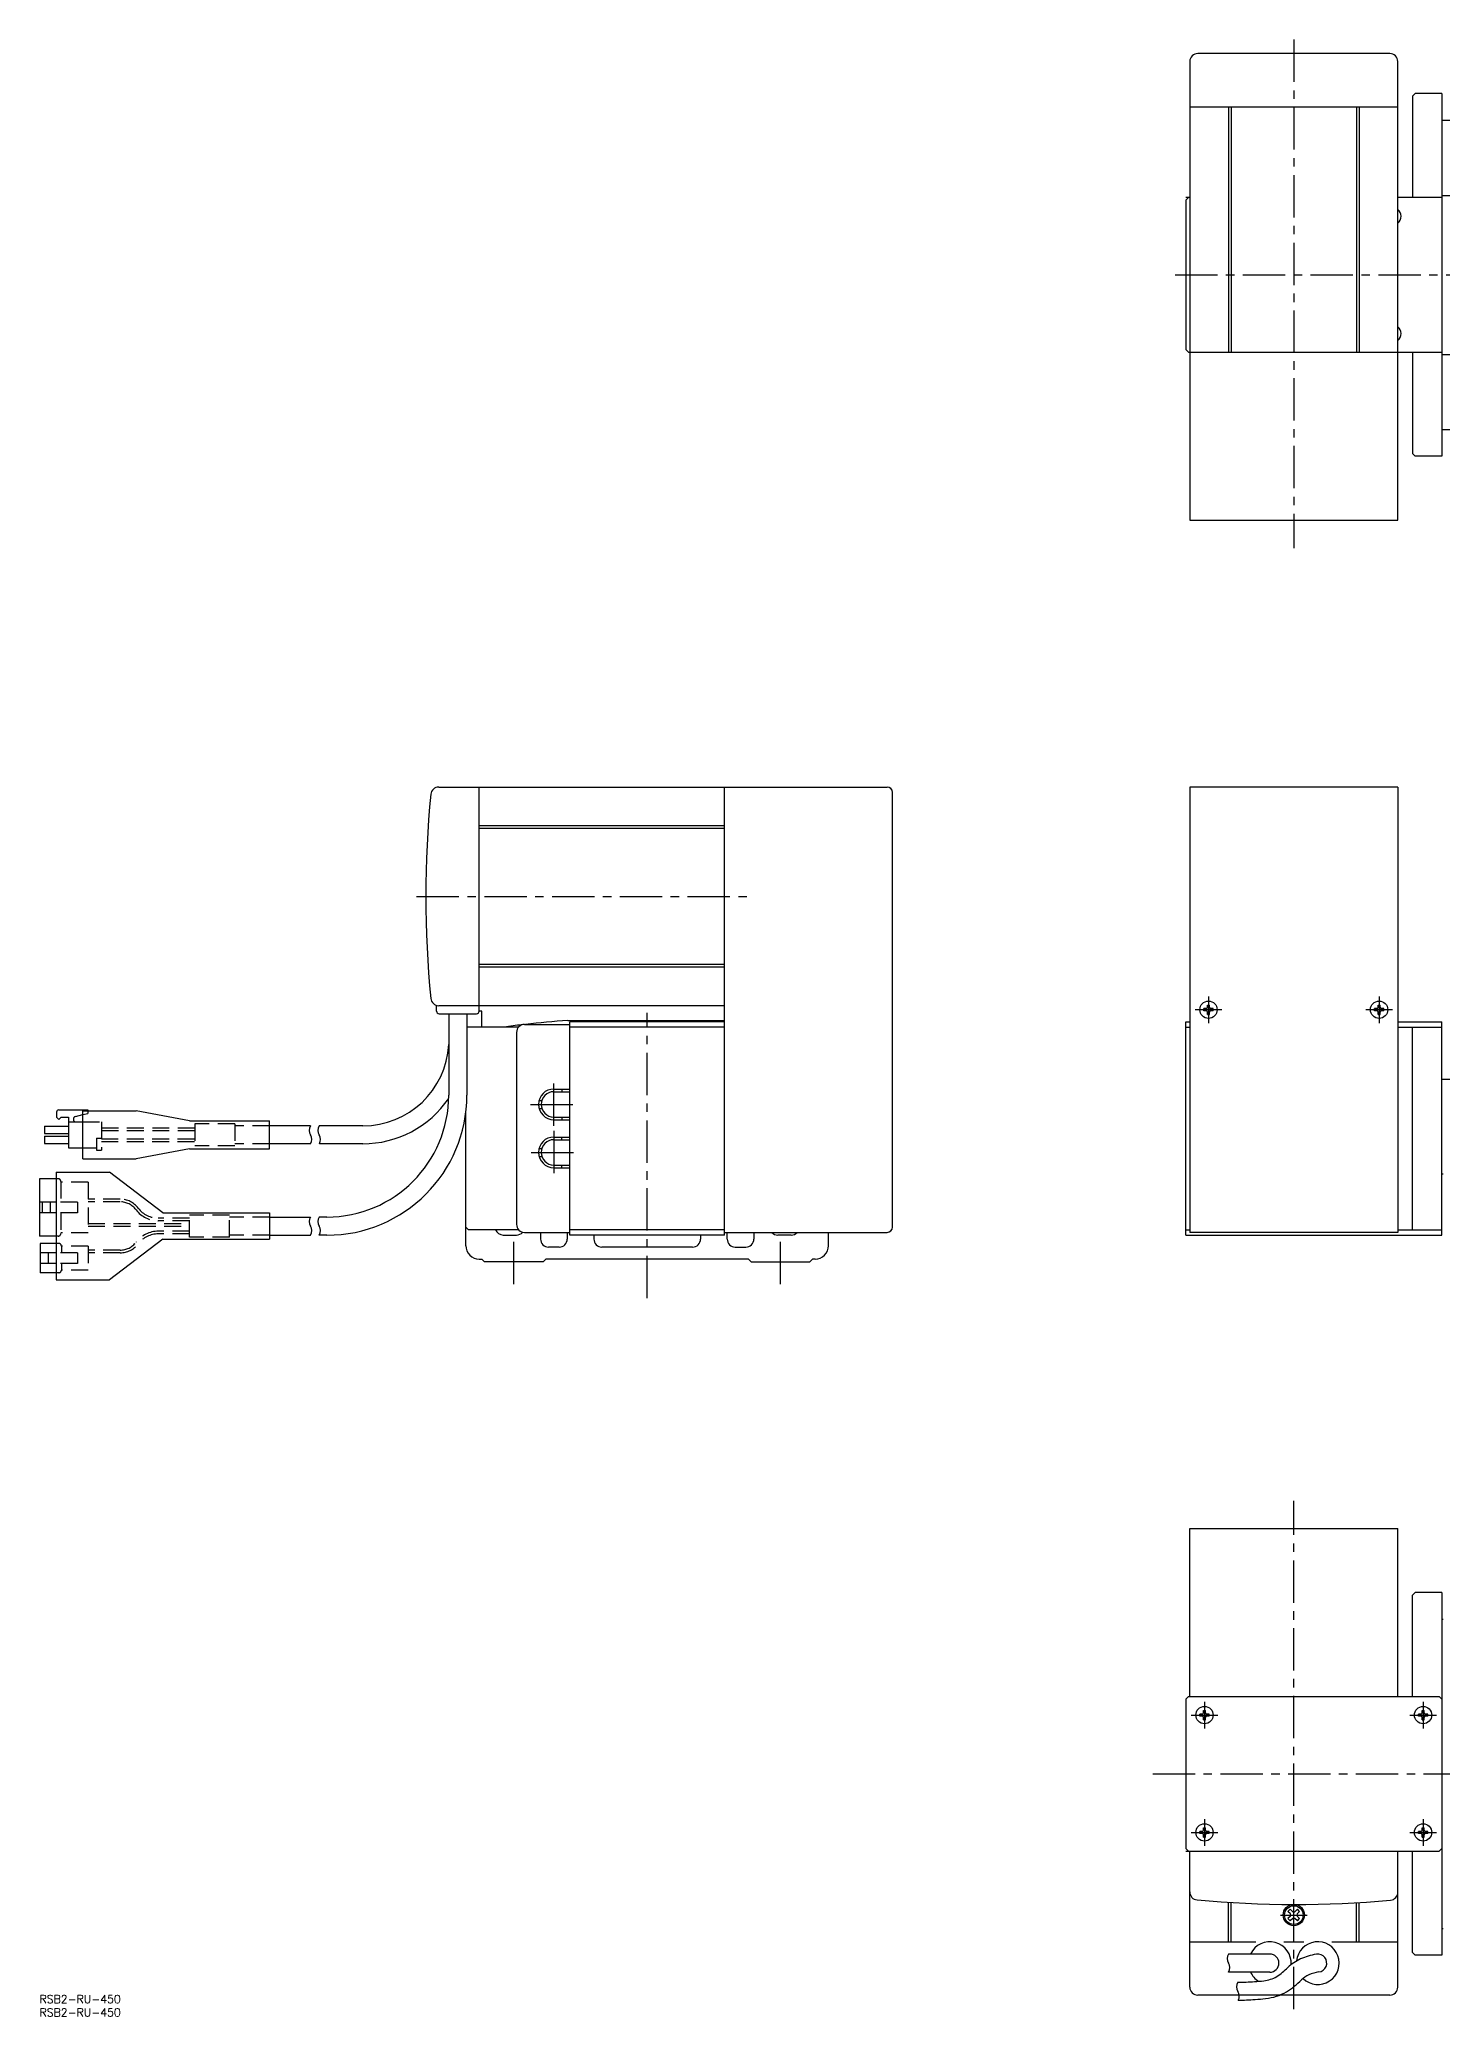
# Model space of a CAD drawing. Extents: x 0 to 1484, y -8 to 733.
# Drawn here: x 0 to 526, y -8 to 733 of the extents above; entities that cross this region are included whole.
import ezdxf

# ---------------------------------------------------------------- set-up
doc = ezdxf.new("R2010")
doc.units = 0
doc.header["$LTSCALE"] = 0.5
doc.linetypes.add('CENTER', pattern=[50.8, 31.75, -6.35, 6.35, -6.35])
doc.linetypes.add('DASHED', pattern=[19.05, 12.7, -6.35])
for name, color, linetype in [('MSM_CENTER', 1, 'CENTER'), ('MSM_CONTINUOUS', 7, 'CONTINUOUS'), ('MSM_DASHED', 4, 'DASHED'), ('MSM_NARROW', 5, 'CONTINUOUS'), ('MSM_PART_NUMBER', 7, 'CONTINUOUS')]:
    doc.layers.add(name, color=color, linetype=linetype)
doc.styles.get("Standard").update_dxf_attribs({"font": 'txt.shx', "height": 3, "bigfont": 'bigfont.shx'})

# ---------------------------------------------------------------- blocks, each defined once
blk = doc.blocks.new('*U2')
at = {"layer": 'MSM_PART_NUMBER'}
blk.add_text('RSB2-RU-450', height=3, dxfattribs=at).set_placement((0, -3))
blk = doc.blocks.new('*U3')
at = {"layer": 'MSM_PART_NUMBER'}
blk.add_text('RSB2-RU-450', height=3, dxfattribs=at).set_placement((0, -8))

msp = doc.modelspace()

# ---------------------------------------------------------------- linework, layer by layer
at = {"layer": 'MSM_CENTER'}
for p, q in [((470.39, 733.27), (470.39, 542.6)), ((425.9, 645), (1226.08, 645)), ((141.42, 412), (265.46, 412)), ((438.39, 374.5), (438.39, 364.5)), ((502.39, 374.5), (502.39, 364.5)), ((227.89, 261.29), (227.89, 368.31)), ((443.39, 369.5), (433.39, 369.5)), ((507.39, 369.5), (497.39, 369.5)), ((192.89, 325.96), (192.89, 342.04)), ((184.14, 334), (200.97, 334)), ((192.89, 324.04), (192.89, 307.96)), ((184.39, 316), (201.22, 316)), ((177.89, 266.59), (177.89, 283.41)), ((277.89, 266.59), (277.89, 283.41)), ((470.39, -5.27), (470.39, 185.4)), ((431.89, 105), (441.89, 105)), ((436.89, 110), (436.89, 100)), ((513.89, 105), (523.89, 105)), ((518.89, 110), (518.89, 100)), ((417.47, 83), (1228.57, 83)), ((431.89, 61), (441.89, 61)), ((436.89, 66), (436.89, 56)), ((513.89, 61), (523.89, 61)), ((518.89, 66), (518.89, 56)), ((465.39, 30), (475.39, 30))]:
    msp.add_line(p, q, dxfattribs=at)
at = {"layer": 'MSM_CONTINUOUS'}
for p, q in [((506.39, 728), (434.39, 728)), ((431.39, 725), (431.39, 553)), ((509.39, 553), (509.39, 725)), ((515.89, 713), (514.89, 712)), ((514.89, 712), (514.89, 674)), ((525.89, 713), (515.89, 713)), ((525.89, 713), (525.89, 577)), ((431.39, 708), (509.39, 708)), ((445.89, 708), (445.89, 616)), ((446.89, 708), (446.89, 616)), ((493.89, 708), (493.89, 616)), ((494.89, 708), (494.89, 616)), ((525.89, 703), (577.89, 703)), ((525.89, 674.8), (1215.89, 674.8)), ((431.39, 674), (429.89, 674)), ((430.89, 674), (429.89, 673)), ((429.89, 673), (429.89, 617)), ((525.89, 674), (509.39, 674)), ((429.89, 617), (430.89, 616)), ((430.89, 616), (525.89, 616)), ((514.89, 616), (514.89, 578)), ((525.89, 615.2), (1215.89, 615.2)), ((525.89, 587), (577.89, 587)), ((514.89, 578), (515.89, 577)), ((525.89, 577), (515.89, 577)), ((431.39, 553), (509.39, 553)), ((149.71, 453), (317.89, 453)), ((164.89, 369), (164.89, 453)), ((256.89, 285), (256.89, 453)), ((509.39, 453), (431.39, 453)), ((431.39, 453), (431.39, 286)), ((509.39, 453), (509.39, 286)), ((319.89, 288), (319.89, 451)), ((256.89, 438.5), (164.89, 438.5)), ((256.89, 437.5), (164.89, 437.5)), ((256.89, 386.5), (164.89, 386.5)), ((256.89, 385.5), (164.89, 385.5)), ((148.89, 369), (148.89, 371.12)), ((256.89, 371), (149.71, 371)), ((437.99, 371.25), (438.79, 371.25)), ((437.99, 370.4), (437.99, 371.25)), ((438.79, 370.4), (438.79, 371.25)), ((501.99, 371.25), (502.79, 371.25)), ((501.99, 370.4), (501.99, 371.25)), ((502.79, 370.4), (502.79, 371.25)), ((149.89, 368), (163.89, 368)), ((153.49, 368), (153.49, 337.5)), ((160.29, 368), (160.29, 337.5)), ((165.89, 369), (164.89, 369)), ((165.89, 363), (165.89, 369)), ((181.89, 364), (198.89, 364)), ((198.08, 365.5), (256.89, 365.5)), ((256.89, 365), (198.89, 365)), ((198.89, 285), (198.89, 365)), ((429.89, 285), (429.89, 365)), ((429.89, 365), (431.39, 365)), ((436.64, 369.1), (436.64, 369.9)), ((437.49, 369.9), (436.64, 369.9)), ((437.49, 369.1), (436.64, 369.1)), ((437.99, 367.75), (437.99, 368.6)), ((437.99, 367.75), (438.79, 367.75)), ((438.79, 367.75), (438.79, 368.6)), ((440.14, 369.9), (439.29, 369.9)), ((440.14, 369.1), (439.29, 369.1)), ((440.14, 369.1), (440.14, 369.9)), ((500.64, 369.1), (500.64, 369.9)), ((501.49, 369.9), (500.64, 369.9)), ((501.49, 369.1), (500.64, 369.1)), ((501.99, 367.75), (501.99, 368.6)), ((501.99, 367.75), (502.79, 367.75)), ((502.79, 367.75), (502.79, 368.6)), ((504.14, 369.9), (503.29, 369.9)), ((504.14, 369.1), (503.29, 369.1)), ((504.14, 369.1), (504.14, 369.9)), ((509.39, 365), (525.89, 365)), ((525.89, 285), (525.89, 365)), ((179.65, 363), (160.29, 363)), ((178.89, 361), (178.89, 289)), ((256.89, 363), (198.89, 363)), ((429.89, 363), (431.39, 363)), ((509.39, 363), (525.89, 363)), ((514.89, 287), (514.89, 363)), ((525.89, 343.5), (594.89, 343.5)), ((187.34, 335.5), (188.38, 335.5)), ((192.89, 339.75), (198.89, 339.75)), ((192.89, 338.75), (198.89, 338.75)), ((195.89, 339.75), (195.89, 338.75)), ((6.37, 331.04), (6.37, 329.24)), ((7.27, 328.34), (6.37, 329.24)), ((7.27, 331.94), (18.07, 331.94)), ((7.27, 328.34), (8.17, 329.24)), ((8.17, 329.24), (10.87, 329.24)), ((10.87, 329.24), (10.87, 317.72)), ((10.87, 327.44), (16.2, 327.44)), ((13.43, 329.43), (16.2, 330.14)), ((16.2, 331.53), (36.2, 331.53)), ((16.2, 313.63), (16.2, 331.53)), ((18.07, 331.94), (18.07, 331.53)), ((56.2, 327.78), (36.2, 331.53)), ((56.2, 327.78), (86.2, 327.78)), ((86.2, 317.38), (86.2, 327.78)), ((159.89, 281), (159.89, 331.03)), ((187.34, 332.5), (188.38, 332.5)), ((192.89, 329.25), (198.89, 329.25)), ((192.89, 328.25), (198.89, 328.25)), ((195.89, 329.25), (195.89, 328.25)), ((1.87, 325.82), (1.87, 323.12)), ((1.87, 325.82), (10.87, 325.82)), ((1.87, 323.12), (10.87, 323.12)), ((1.87, 322.04), (10.87, 322.04)), ((1.87, 322.04), (1.87, 319.34)), ((1.87, 319.34), (10.87, 319.34)), ((101.57, 325.93), (86.2, 325.93)), ((101.63, 319.23), (86.2, 319.23)), ((121.26, 325.93), (104.89, 325.93)), ((121.26, 319.23), (104.95, 319.23)), ((192.89, 321.75), (198.89, 321.75)), ((192.89, 320.75), (198.89, 320.75)), ((195.89, 320.75), (195.89, 321.75)), ((10.87, 317.72), (16.2, 317.72)), ((16.2, 313.63), (36.2, 313.63)), ((56.2, 317.38), (36.2, 313.63)), ((56.2, 317.38), (86.2, 317.38)), ((187.34, 317.5), (188.38, 317.5)), ((187.34, 314.5), (188.38, 314.5)), ((6.2, 306.1), (0, 306.1)), ((0, 306.1), (0, 284.6)), ((6.2, 308.55), (26.2, 308.55)), ((6.2, 308.55), (6.2, 268.15)), ((46.2, 293.3), (26.2, 308.55)), ((192.89, 311.25), (198.89, 311.25)), ((192.89, 310.25), (198.89, 310.25)), ((195.89, 310.25), (195.89, 311.25)), ((525.89, 308), (526.39, 308)), ((6.2, 297.35), (0, 297.35)), ((1, 297.35), (1, 293.35)), ((4, 297.35), (4, 293.35)), ((6.2, 293.35), (0, 293.35)), ((46.2, 293.3), (86.2, 293.3)), ((86.2, 293.3), (86.2, 283.4)), ((86.2, 291.75), (101.57, 291.75)), ((107.74, 291.75), (104.89, 291.75)), ((6.2, 284.6), (0, 284.6)), ((0.2, 281.85), (0.2, 270.85)), ((6.2, 281.85), (0.2, 281.85)), ((46.2, 283.4), (26.2, 268.15)), ((46.2, 283.4), (86.2, 283.4)), ((86.2, 284.95), (101.57, 284.95)), ((107.74, 284.95), (104.89, 284.95)), ((159.89, 288), (160.89, 287)), ((179.65, 287), (160.89, 287)), ((173.89, 285), (178.89, 285)), ((181.89, 286), (198.89, 286)), ((187.89, 286), (187.89, 283.5)), ((197.89, 286), (197.89, 283.5)), ((256.89, 287), (198.89, 287)), ((256.89, 285), (198.89, 285)), ((207.89, 285), (207.89, 283.5)), ((247.89, 285), (247.89, 283.5)), ((256.89, 286), (317.89, 286)), ((257.89, 283.5), (257.89, 286)), ((267.89, 286), (267.89, 283.5)), ((281.89, 285), (276.89, 285)), ((295.89, 281), (295.89, 286)), ((429.89, 287), (431.39, 287)), ((429.89, 285), (525.89, 285)), ((509.39, 286), (431.39, 286)), ((509.39, 287), (525.89, 287)), ((6.2, 278.35), (0.2, 278.35)), ((6.2, 274.35), (0.2, 274.35)), ((3.2, 278.35), (3.2, 274.35)), ((164.89, 276), (165.89, 276)), ((165.89, 276), (166.89, 275)), ((188.89, 275), (166.89, 275)), ((188.89, 275), (189.89, 276)), ((265.89, 276), (189.89, 276)), ((194.89, 280.5), (190.89, 280.5)), ((244.89, 280.5), (210.89, 280.5)), ((260.89, 280.5), (264.89, 280.5)), ((266.89, 275), (265.89, 276)), ((266.89, 275), (288.89, 275)), ((289.89, 276), (288.89, 275)), ((290.89, 276), (289.89, 276)), ((6.2, 270.85), (0.2, 270.85)), ((6.2, 268.15), (26.2, 268.15)), ((431.39, 112), (431.39, 175)), ((431.39, 175), (509.39, 175)), ((509.39, 112), (509.39, 175)), ((514.89, 150), (515.89, 151)), ((514.89, 112), (514.89, 150)), ((525.89, 151), (515.89, 151)), ((525.89, 151), (525.89, 15)), ((525.89, 141), (526.39, 141)), ((430.89, 112), (429.89, 111)), ((430.89, 112), (524.89, 112)), ((524.89, 112), (525.89, 111)), ((429.89, 111), (429.89, 55)), ((435.14, 104.6), (435.14, 105.4)), ((435.99, 105.4), (435.14, 105.4)), ((435.99, 104.6), (435.14, 104.6)), ((436.49, 106.75), (437.29, 106.75)), ((436.49, 105.9), (436.49, 106.75)), ((436.49, 103.25), (436.49, 104.1)), ((437.29, 105.9), (437.29, 106.75)), ((437.29, 103.25), (437.29, 104.1)), ((438.64, 105.4), (437.79, 105.4)), ((438.64, 104.6), (437.79, 104.6)), ((438.64, 104.6), (438.64, 105.4)), ((517.14, 104.6), (517.14, 105.4)), ((517.99, 105.4), (517.14, 105.4)), ((517.99, 104.6), (517.14, 104.6)), ((518.49, 106.75), (519.29, 106.75)), ((518.49, 105.9), (518.49, 106.75)), ((518.49, 103.25), (518.49, 104.1)), ((519.29, 105.9), (519.29, 106.75)), ((519.29, 103.25), (519.29, 104.1)), ((520.64, 105.4), (519.79, 105.4)), ((520.64, 104.6), (519.79, 104.6)), ((520.64, 104.6), (520.64, 105.4)), ((436.49, 103.25), (437.29, 103.25)), ((518.49, 103.25), (519.29, 103.25)), ((435.14, 60.6), (435.14, 61.4)), ((435.99, 61.4), (435.14, 61.4)), ((435.99, 60.6), (435.14, 60.6)), ((436.49, 62.75), (437.29, 62.75)), ((436.49, 61.9), (436.49, 62.75)), ((436.49, 59.25), (436.49, 60.1)), ((437.29, 61.9), (437.29, 62.75)), ((437.29, 59.25), (437.29, 60.1)), ((438.64, 61.4), (437.79, 61.4)), ((438.64, 60.6), (437.79, 60.6)), ((438.64, 60.6), (438.64, 61.4)), ((517.14, 60.6), (517.14, 61.4)), ((517.99, 61.4), (517.14, 61.4)), ((517.99, 60.6), (517.14, 60.6)), ((518.49, 62.75), (519.29, 62.75)), ((518.49, 61.9), (518.49, 62.75)), ((518.49, 59.25), (518.49, 60.1)), ((519.29, 61.9), (519.29, 62.75)), ((519.29, 59.25), (519.29, 60.1)), ((520.64, 61.4), (519.79, 61.4)), ((520.64, 60.6), (519.79, 60.6)), ((520.64, 60.6), (520.64, 61.4)), ((430.89, 54), (429.89, 55)), ((429.89, 54), (524.89, 54)), ((431.39, 3), (431.39, 54)), ((436.49, 59.25), (437.29, 59.25)), ((509.39, 3), (509.39, 54)), ((514.89, 16), (514.89, 54)), ((518.49, 59.25), (519.29, 59.25)), ((524.89, 54), (525.89, 55)), ((445.89, 20), (445.89, 34.78)), ((446.89, 20), (446.89, 34.72)), ((468.19, 31.33), (469.06, 32.19)), ((469.1, 30.42), (468.19, 31.33)), ((469.97, 31.28), (469.06, 32.19)), ((471.72, 32.19), (470.81, 31.28)), ((472.58, 31.33), (471.67, 30.42)), ((472.58, 31.33), (471.72, 32.19)), ((493.89, 20), (493.89, 34.66)), ((494.89, 20), (494.89, 34.72)), ((469.1, 29.58), (468.19, 28.67)), ((469.06, 27.81), (468.19, 28.67)), ((469.97, 28.72), (469.06, 27.81)), ((471.72, 27.81), (470.81, 28.72)), ((472.58, 28.67), (471.67, 29.58)), ((471.72, 27.81), (472.58, 28.67)), ((525.89, 25), (526.39, 25)), ((431.39, 20), (456.1, 20)), ((461.39, 15.4), (445.89, 15.4)), ((466.68, 20), (474.1, 20)), ((484.68, 20), (509.39, 20)), ((515.89, 15), (514.89, 16)), ((525.89, 15), (515.89, 15)), ((461.39, 8.6), (445.89, 8.6)), ((506.39, 0), (434.39, 0))]:
    msp.add_line(p, q, dxfattribs=at)
for centre, radius in [((438.39, 369.5), 3.25), ((502.39, 369.5), 3.25), ((436.89, 105), 3.25), ((518.89, 105), 3.25), ((436.89, 61), 3.25), ((518.89, 61), 3.25), ((470.39, 30), 4), ((470.39, 30), 3.5)]:
    msp.add_circle(centre, radius, dxfattribs=at)
for centre, radius, start, end in [((434.39, 725), 3, 90, 180), ((506.39, 725), 3, 0, 90), ((507.39, 667), 3.25, 307.98001, 52.01999), ((507.39, 623), 3.25, 307.98001, 52.01999), ((149.71, 450), 3, 90, 174.50736), ((317.89, 451), 2, 0, 90), ((544.89, 412), 400, 174.50736, 185.49264), ((149.71, 374), 3, 185.49264, 270), ((149.89, 369), 1, 180, 270), ((163.89, 369), 1, 270, 0), ((227.89, -33.39), 400, 96.73964, 97.70567), ((181.89, 361), 3, 90, 180), ((227.89, -33.39), 400, 94.27332, 96.55138), ((437.49, 370.4), 0.5, 270, 0), ((437.49, 368.6), 0.5, 0, 90), ((439.29, 370.4), 0.5, 180, 270), ((439.29, 368.6), 0.5, 90, 180), ((501.49, 370.4), 0.5, 270, 0), ((501.49, 368.6), 0.5, 0, 90), ((503.29, 370.4), 0.5, 180, 270), ((503.29, 368.6), 0.5, 90, 180), ((121.26, 358.21), 32.28, 270, 356.81057), ((107.74, 337.5), 45.75, 270, 0), ((107.74, 337.5), 52.55, 270, 0), ((121.26, 358.21), 38.98, 270, 325.73072), ((192.89, 334), 5.75, 90, 270), ((192.89, 334), 4.75, 90, 270), ((7.27, 331.04), 0.9, 89.99998, 179.99996), ((13.68, 328.45), 1.01, 104.38142, 270), ((192.89, 316), 5.75, 90, 270), ((192.89, 316), 4.75, 90, 270), ((173.89, 288), 3, 199.47122, 270), ((181.89, 289), 3, 180, 270), ((178.89, 288), 3, 270, 320.24105), ((190.89, 283.5), 3, 180, 270), ((194.89, 283.5), 3, 270, 0), ((210.89, 283.5), 3, 180, 270), ((244.89, 283.5), 3, 270, 0), ((260.89, 283.5), 3, 180, 270), ((264.89, 283.5), 3, 270, 0), ((276.89, 288), 3, 221.81031, 270), ((281.89, 288), 3, 270, 318.18969), ((317.89, 288), 2, 270, 0), ((164.89, 281), 5, 180, 270.00001), ((290.89, 281), 5, 269.99999, 0), ((435.99, 105.9), 0.5, 270, 0), ((435.99, 104.1), 0.5, 0, 90), ((437.79, 105.9), 0.5, 180, 270), ((437.79, 104.1), 0.5, 90, 180), ((517.99, 105.9), 0.5, 270, 0), ((517.99, 104.1), 0.5, 0, 90), ((519.79, 105.9), 0.5, 180, 270), ((519.79, 104.1), 0.5, 90, 180), ((435.99, 61.9), 0.5, 270, 0), ((435.99, 60.1), 0.5, 0, 90), ((437.79, 61.9), 0.5, 180, 270), ((437.79, 60.1), 0.5, 90, 180), ((517.99, 61.9), 0.5, 270, 0), ((517.99, 60.1), 0.5, 0, 90), ((519.79, 61.9), 0.5, 180, 270), ((519.79, 60.1), 0.5, 90, 180), ((434.39, 38.68), 3, 180, 264.7248), ((506.39, 38.59), 3, 275.13028, 0), ((470.89, 434), 400, 264.7248, 275.13028), ((468.68, 30), 0.593, 315.00455, 45.00352), ((470.39, 31.7), 0.593, 225.00465, 314.99904), ((472.09, 30), 0.593, 135.00516, 224.99115), ((470.39, 28.3), 0.593, 45.00063, 134.9913), ((461.39, 12), 8, 355.9486, 154.84934), ((461.39, 12), 3.4, 270, 90), ((479.39, 12), 8, 226.22284, 174.24631), ((482.12, -7.02), 22.57, 98.35697, 114.10941), ((479.39, 12), 3.35, 277.26161, 99.45256), ((461.39, 12), 8, 205.15066, 238.33582), ((447.77, 30.29), 28.45, 304.78191, 315.61811), ((481.6, -4.77), 20.3, 115.38447, 131.67623), ((481.53, -3.63), 12.5, 116.3883, 131.61327), ((481.95, -5.79), 14.62, 98.40078, 114.09469), ((434.39, 3), 3, 180, 270), ((448.18, 108.68), 103.87, 270.69255, 274.10635), ((453.03, 53.21), 48.2, 273.08034, 277.29486), ((457.81, 18.12), 12.79, 276.03524, 298.95963), ((457.62, 19.41), 20.79, 276.03524, 298.95963), ((450.36, 28.29), 32.14, 302.61261, 315.36659), ((506.39, 3), 3, 270, 0), ((448.06, 107.98), 109.88, 270.74543, 274.06923), ((452.94, 53.13), 54.83, 273.0541, 277.18977)]:
    msp.add_arc(centre, radius, start, end, dxfattribs=at)
at = {"layer": 'MSM_DASHED'}
for p, q in [((16.2, 330.14), (18.07, 330.62)), ((16.2, 327.44), (23.2, 327.44)), ((18.07, 331.53), (18.07, 330.62)), ((23.2, 327.44), (23.2, 316.82)), ((58.2, 326.68), (58.2, 318.48)), ((73.2, 326.68), (58.2, 326.68)), ((73.2, 326.68), (73.2, 318.48)), ((21.4, 321.32), (23.2, 321.32)), ((21.4, 321.32), (21.4, 316.82)), ((58.2, 325.08), (23.2, 325.08)), ((58.2, 324.08), (23.2, 324.08)), ((23.2, 321.08), (58.2, 321.08)), ((23.2, 320.08), (58.2, 320.08)), ((86.2, 325.93), (73.2, 325.93)), ((86.2, 319.23), (73.2, 319.23)), ((16.2, 317.72), (21.4, 317.72)), ((21.4, 316.82), (23.2, 316.82)), ((73.2, 318.48), (58.2, 318.48)), ((7, 306.1), (6.2, 306.1)), ((8, 305.1), (8, 297.35)), ((18.2, 304.85), (8, 304.85)), ((18.2, 304.85), (18.2, 285.85)), ((14.2, 297.35), (6.2, 297.35)), ((14.2, 297.35), (14.2, 293.35)), ((30.23, 298.45), (18.2, 298.45)), ((30.23, 297.45), (18.2, 297.45)), ((14.2, 293.35), (6.2, 293.35)), ((8, 293.35), (8, 285.6)), ((18.2, 289.35), (56.2, 289.35)), ((56.2, 291.35), (44.55, 291.35)), ((56.2, 290.35), (44.55, 290.35)), ((71.2, 292.5), (56.2, 292.5)), ((56.2, 284.2), (56.2, 292.5)), ((71.2, 284.2), (71.2, 292.5)), ((86.2, 291.75), (71.2, 291.75)), ((7, 284.6), (6.2, 284.6)), ((7.2, 281.85), (6.2, 281.85)), ((18.2, 285.85), (8, 285.85)), ((18.2, 288.35), (56.2, 288.35)), ((56.2, 286.45), (44.55, 286.45)), ((56.2, 285.45), (44.55, 285.45)), ((71.2, 284.2), (56.2, 284.2)), ((86.2, 284.95), (71.2, 284.95)), ((14.2, 278.35), (6.2, 278.35)), ((14.2, 274.35), (6.2, 274.35)), ((8.2, 280.85), (8.2, 278.35)), ((18.2, 280.85), (8.2, 280.85)), ((8.2, 274.35), (8.2, 271.85)), ((14.2, 278.35), (14.2, 274.35)), ((18.2, 280.85), (18.2, 271.85)), ((30.23, 279.35), (18.2, 279.35)), ((30.23, 278.35), (18.2, 278.35)), ((7.2, 270.85), (6.2, 270.85)), ((18.2, 271.85), (8.2, 271.85))]:
    msp.add_line(p, q, dxfattribs=at)
for centre, radius, start, end in [((7, 305.1), 1, 0.00173, 90.00173), ((30.23, 289.95), 8.5, 37.27056, 90.00173), ((30.23, 289.95), 7.5, 37.27056, 90.00173), ((44.55, 300.85), 10.5, 217.27056, 270.00173), ((44.55, 300.85), 9.5, 217.27056, 270.00173), ((7, 285.6), 1, 270.00173, 0.00173), ((7.2, 280.85), 1, 0.00172, 90.00173), ((30.23, 286.85), 7.5, 270.00173, 322.7329), ((30.23, 286.85), 8.5, 270.00173, 322.7329), ((44.55, 275.95), 10.5, 90.00173, 142.7329), ((44.55, 275.95), 9.5, 90.00173, 142.7329), ((7.2, 271.85), 1, 270.00173, 0.00173)]:
    msp.add_arc(centre, radius, start, end, dxfattribs=at)
at = {"layer": 'MSM_NARROW'}
for centre, start, end in [((104.21, 324.23), 147.22092, 212.77908), ((98.93, 320.83), 329.36586, 32.77908), ((107.53, 324.23), 147.22092, 212.77908), ((102.25, 320.83), 329.36586, 32.77908), ((104.21, 290.05), 147.22092, 212.77908), ((107.53, 290.05), 147.22092, 212.77908), ((98.93, 286.65), 327.22092, 32.77908), ((102.25, 286.65), 327.22092, 32.77908), ((448.53, 13.7), 147.22092, 212.77908), ((443.25, 10.3), 327.22092, 32.77908), ((452.08, 3.12), 147.22092, 212.77908), ((446.8, -0.28), 329.1387, 32.77908)]:
    msp.add_arc(centre, 3.14, start, end, dxfattribs=at)

# ---------------------------------------------------------------- block references
at = {"layer": 'MSM_CONTINUOUS'}
for name in ['*U2', '*U3']:
    msp.add_blockref(name, (0, 0), dxfattribs=at)

doc.saveas('drawing.dxf')
